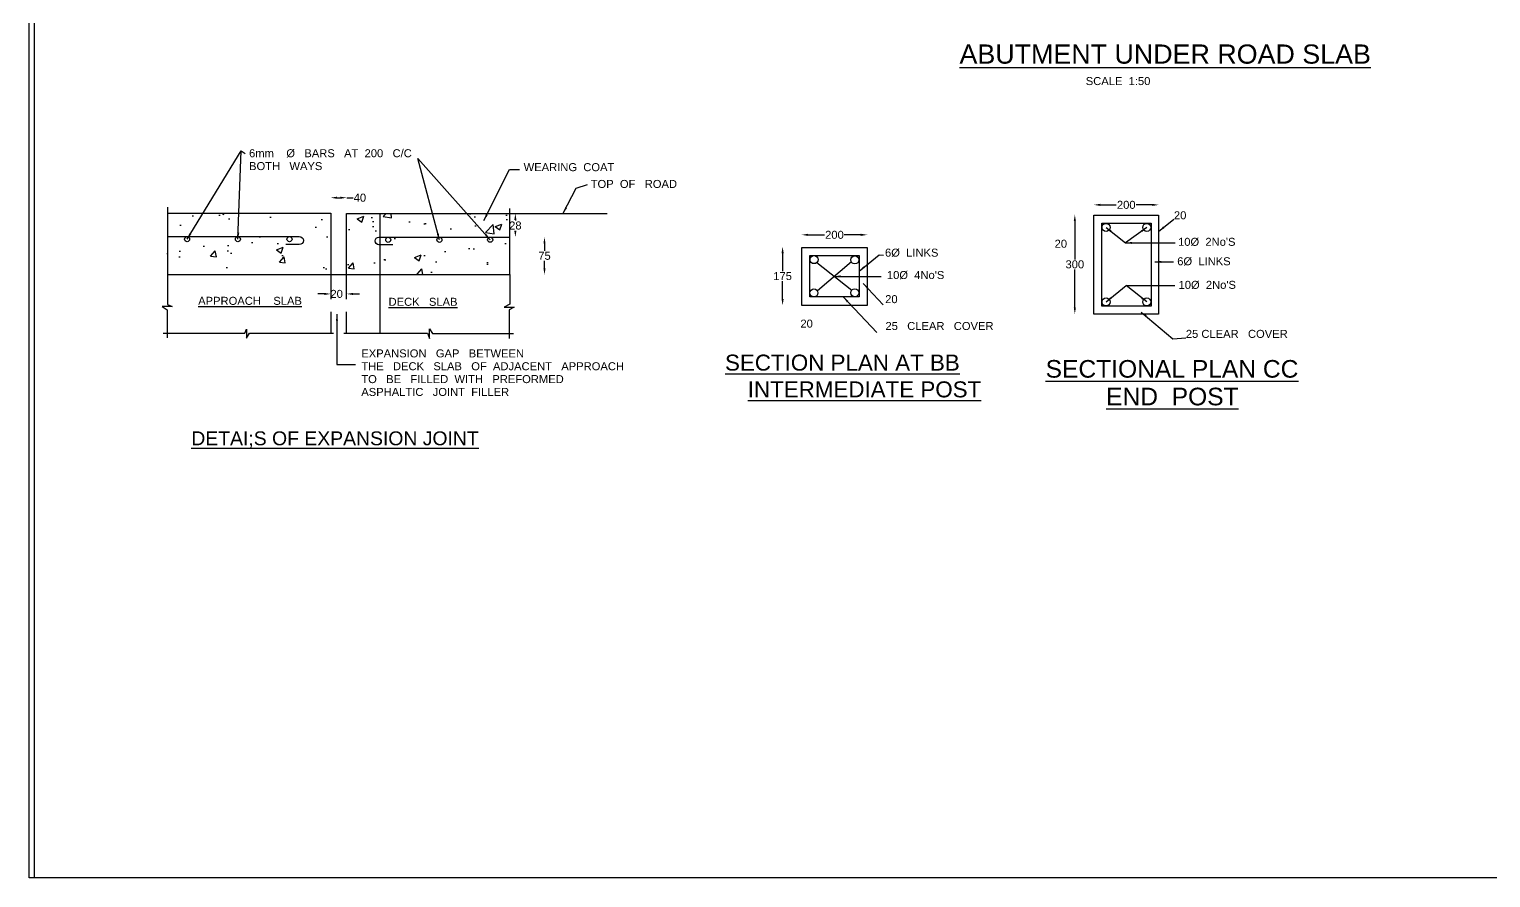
# Model space of a CAD drawing. Header units: inches. Extents: x -140 to 188, y -114 to 80.
# Drawn here: x -140.1 to -3.1, y -114.1 to -34.6 of the extents above; entities that cross this region are included whole.
import ezdxf

# ---------------------------------------------------------------- set-up
doc = ezdxf.new("R2010")
doc.units = ezdxf.units.IN
doc.header["$MEASUREMENT"] = 0
doc.layers.add('DIMENSIONS', color=7, linetype='Continuous')
doc.layers.add('TEXT', color=1, linetype='Continuous')
doc.styles.get("Standard").update_dxf_attribs({"font": 'arial.ttf', "height": 0.75})
doc.dimstyles.get("Standard").update_dxf_attribs({"dimtxt": 0.75, "dimasz": 0.6, "dimexe": 0.18, "dimexo": 0.0625, "dimgap": 0.09, "dimtad": 0, "dimtih": 1, "dimtoh": 1, "dimdec": 4, "dimzin": 0, "dimdsep": 46, "dimtxsty": 'Standard', "dimcen": 0.09, "dimse1": 1, "dimse2": 1, "dimadec": 0, "dimazin": 0, "dimtfac": 1, "dimtdec": 4, "dimtofl": 0, "dimtmove": 0, "dimatfit": 3, "dimfxl": 1, "dimtolj": 1, "dimtzin": 0, "dimarcsym": 0})

# ---------------------------------------------------------------- blocks, each defined once
blk = doc.blocks.new('*D42')
at = {"layer": 'Defpoints', "color": 0, "transparency": 16777216}
for p in [(-40.29, -52), (-34.21, -51.02), (-34.21, -52)]:
    blk.add_point(p, dxfattribs=at)
at = {"layer": 'DIMENSIONS', "color": 0, "lineweight": -2, "transparency": 16777216}
for p, q in [((-39.69, -51.02), (-38.18, -51.02)), ((-34.81, -51.02), (-36.33, -51.02))]:
    blk.add_line(p, q, dxfattribs=at)
at = {"layer": 'DIMENSIONS', "color": 0, "transparency": 16777216}
for points in [[(-39.69, -50.92), (-39.69, -51.12), (-40.29, -51.02)], [(-34.81, -50.92), (-34.81, -51.12), (-34.21, -51.02)]]:
    blk.add_solid(points, dxfattribs=at)
at = {"layer": 'DIMENSIONS', "color": 0, "transparency": 16777216, "insert": (-37.25, -51.02), "char_height": 0.75, "attachment_point": 5}
blk.add_mtext('\\A1;200', dxfattribs=at)
blk = doc.blocks.new('*D43')
at = {"layer": 'Defpoints', "color": 0, "transparency": 16777216}
for p in [(-40.29, -51.93), (-42.07, -61.26), (-40.29, -61.26)]:
    blk.add_point(p, dxfattribs=at)
at = {"layer": 'DIMENSIONS', "color": 0, "lineweight": -2, "transparency": 16777216}
for p, q in [((-42.07, -52.53), (-42.07, -56.13)), ((-42.07, -60.66), (-42.07, -57.07))]:
    blk.add_line(p, q, dxfattribs=at)
at = {"layer": 'DIMENSIONS', "color": 0, "transparency": 16777216}
for points in [[(-42.17, -52.53), (-41.97, -52.53), (-42.07, -51.93)], [(-42.17, -60.66), (-41.97, -60.66), (-42.07, -61.26)]]:
    blk.add_solid(points, dxfattribs=at)
at = {"layer": 'DIMENSIONS', "color": 0, "transparency": 16777216, "insert": (-42.07, -56.6), "char_height": 0.75, "attachment_point": 5}
blk.add_mtext('\\A1;300', dxfattribs=at)
blk = doc.blocks.new('*D44')
at = {"layer": 'Defpoints', "color": 0, "transparency": 16777216}
for p in [(-61.53, -53.83), (-67.67, -55.02), (-61.53, -55.02)]:
    blk.add_point(p, dxfattribs=at)
at = {"layer": 'DIMENSIONS', "color": 0, "lineweight": -2, "transparency": 16777216}
for p, q in [((-67.07, -53.83), (-65.53, -53.83)), ((-62.13, -53.83), (-63.68, -53.83))]:
    blk.add_line(p, q, dxfattribs=at)
at = {"layer": 'DIMENSIONS', "color": 0, "transparency": 16777216}
for points in [[(-67.07, -53.73), (-67.07, -53.93), (-67.67, -53.83)], [(-62.13, -53.73), (-62.13, -53.93), (-61.53, -53.83)]]:
    blk.add_solid(points, dxfattribs=at)
at = {"layer": 'DIMENSIONS', "color": 0, "transparency": 16777216, "insert": (-64.6, -53.83), "char_height": 0.75, "attachment_point": 5}
blk.add_mtext('\\A1;200', dxfattribs=at)
blk = doc.blocks.new('*D45')
at = {"layer": 'Defpoints', "color": 0, "transparency": 16777216}
for p in [(-69.46, -54.95), (-67.67, -54.95), (-67.67, -60.45)]:
    blk.add_point(p, dxfattribs=at)
at = {"layer": 'DIMENSIONS', "color": 0, "lineweight": -2, "transparency": 16777216}
for p, q in [((-69.46, -55.55), (-69.46, -57.23)), ((-69.46, -59.85), (-69.46, -58.17))]:
    blk.add_line(p, q, dxfattribs=at)
at = {"layer": 'DIMENSIONS', "color": 0, "transparency": 16777216}
for points in [[(-69.56, -55.55), (-69.36, -55.55), (-69.46, -54.95)], [(-69.56, -59.85), (-69.36, -59.85), (-69.46, -60.45)]]:
    blk.add_solid(points, dxfattribs=at)
at = {"layer": 'DIMENSIONS', "color": 0, "transparency": 16777216, "insert": (-69.46, -57.7), "char_height": 0.75, "attachment_point": 5}
blk.add_mtext('\\A1;175', dxfattribs=at)
blk = doc.blocks.new('*D52')
at = {"layer": 'Defpoints', "color": 0, "transparency": 16777216}
for p in [(-111.82, -59.37), (-110.32, -59.37), (-110.32, -59.37)]:
    blk.add_point(p, dxfattribs=at)
at = {"layer": 'DIMENSIONS', "color": 0, "lineweight": -2, "transparency": 16777216}
for p, q in [((-112.42, -59.37), (-113.02, -59.37)), ((-109.72, -59.37), (-109.12, -59.37))]:
    blk.add_line(p, q, dxfattribs=at)
at = {"layer": 'DIMENSIONS', "color": 0, "transparency": 16777216}
for points in [[(-112.42, -59.27), (-112.42, -59.47), (-111.82, -59.37)], [(-109.72, -59.27), (-109.72, -59.47), (-110.32, -59.37)]]:
    blk.add_solid(points, dxfattribs=at)
at = {"layer": 'DIMENSIONS', "color": 0, "transparency": 16777216, "insert": (-111.26, -59.37), "char_height": 0.75, "attachment_point": 5}
blk.add_mtext('\\A1;20', dxfattribs=at)
blk = doc.blocks.new('*D53')
at = {"layer": 'Defpoints', "color": 0, "transparency": 16777216}
for p in [(-110.32, -50.35), (-111.82, -53), (-110.32, -53)]:
    blk.add_point(p, dxfattribs=at)
at = {"layer": 'DIMENSIONS', "color": 0, "lineweight": -2, "transparency": 16777216}
for p, q in [((-111.22, -50.35), (-110.92, -50.35)), ((-110.32, -50.35), (-109.72, -50.35))]:
    blk.add_line(p, q, dxfattribs=at)
at = {"layer": 'DIMENSIONS', "color": 0, "transparency": 16777216}
for points in [[(-111.22, -50.25), (-111.22, -50.45), (-111.82, -50.35)], [(-110.92, -50.25), (-110.92, -50.45), (-110.32, -50.35)]]:
    blk.add_solid(points, dxfattribs=at)
at = {"layer": 'DIMENSIONS', "color": 0, "transparency": 16777216, "insert": (-109.08, -50.35), "char_height": 0.75, "attachment_point": 5}
blk.add_mtext('\\A1;40', dxfattribs=at)
blk = doc.blocks.new('*D54')
at = {"layer": 'Defpoints', "color": 0, "transparency": 16777216}
for p in [(-95.04, -51.83), (-95.04, -54.04), (-94.51, -54.04)]:
    blk.add_point(p, dxfattribs=at)
at = {"layer": 'DIMENSIONS', "color": 0, "lineweight": -2, "transparency": 16777216}
for p, q in [((-94.51, -52.43), (-94.51, -52.49)), ((-94.51, -53.44), (-94.51, -53.44))]:
    blk.add_line(p, q, dxfattribs=at)
at = {"layer": 'DIMENSIONS', "color": 0, "transparency": 16777216}
for points in [[(-94.61, -52.43), (-94.41, -52.43), (-94.51, -51.83)], [(-94.61, -53.44), (-94.41, -53.44), (-94.51, -54.04)]]:
    blk.add_solid(points, dxfattribs=at)
at = {"layer": 'DIMENSIONS', "color": 0, "transparency": 16777216, "insert": (-94.51, -52.96), "char_height": 0.75, "attachment_point": 5}
blk.add_mtext('\\A1;28', dxfattribs=at)
blk = doc.blocks.new('*D55')
at = {"layer": 'Defpoints', "color": 0, "transparency": 16777216}
for p in [(-95.04, -54.04), (-95.04, -57.56), (-91.78, -57.56)]:
    blk.add_point(p, dxfattribs=at)
at = {"layer": 'DIMENSIONS', "color": 0, "lineweight": -2, "transparency": 16777216}
for p, q in [((-91.78, -54.64), (-91.78, -55.33)), ((-91.78, -56.96), (-91.78, -56.27))]:
    blk.add_line(p, q, dxfattribs=at)
at = {"layer": 'DIMENSIONS', "color": 0, "transparency": 16777216}
for points in [[(-91.88, -54.64), (-91.68, -54.64), (-91.78, -54.04)], [(-91.88, -56.96), (-91.68, -56.96), (-91.78, -57.56)]]:
    blk.add_solid(points, dxfattribs=at)
at = {"layer": 'DIMENSIONS', "color": 0, "transparency": 16777216, "insert": (-91.78, -55.8), "char_height": 0.75, "attachment_point": 5}
blk.add_mtext('\\A1;75', dxfattribs=at)

msp = doc.modelspace()

# ---------------------------------------------------------------- hatches: boundary and pattern name
at = {"layer": 'DIMENSIONS'}
h = msp.add_hatch(dxfattribs=at)
h.set_pattern_fill('AR-CONC', color=0, scale=0.9, style=0)
h.paths.add_polyline_path([(-111.81978, -57.56241), (-111.81978, -51.79618), (-127.12841, -51.79618), (-127.12841, -57.56241)])
h.paths.add_polyline_path([(-120.74841, -54.23549, -1), (-120.27386, -54.23549, -1)], flags=16)
h.paths.add_polyline_path([(-115.91808, -54.23549, -1), (-115.44353, -54.23549, -1)], flags=16)
h.paths.add_polyline_path([(-125.51625, -54.23549, -1), (-125.0417, -54.23549, -1)], flags=16)
h.paths.add_polyline_path([(-107.20855, -54.03747), (-107.20855, -57.56241), (-95.03582, -57.56241), (-95.03582, -54.03747)])
h.paths.add_polyline_path([(-101.86638, -54.3, -1), (-101.39182, -54.3, -1)], flags=16)
h.paths.add_polyline_path([(-106.6623, -54.29579, -1), (-106.18775, -54.29579, -1)], flags=16)
h.paths.add_polyline_path([(-97.10854, -54.2872, -1), (-96.63398, -54.2872, -1)], flags=16)
h.paths.add_polyline_path([(-110.32284, -57.56241), (-107.20855, -57.56241), (-107.20855, -54.75942), (-107.29115, -54.75942, -1), (-107.29115, -54.03747), (-107.20855, -54.03747), (-107.20855, -51.8345), (-110.32284, -51.8345)])
h.paths.add_polyline_path([(-95.03582, -54.03747), (-95.03582, -51.8345), (-107.20855, -51.8345), (-107.20855, -54.03747)])

# ---------------------------------------------------------------- linework, layer by layer
at = {"color": 0}
for points in [[(-140.0749, 79.62542), (188.23104, 79.62542), (188.23104, -114.11082), (-140.0749, -114.11082)], [(187.71452, -114.11082), (-139.57935, -114.11082), (-139.57935, 79.12107), (187.71452, 79.12107)], [(-40.2893, -51.99725), (-34.21431, -51.99725), (-34.21431, -61.26468), (-40.2893, -61.26468)], [(-39.52337, -52.73395), (-34.91029, -52.73395), (-34.91029, -60.51331), (-39.52337, -60.51331)], [(-67.66838, -55.01625), (-61.5347, -55.01625), (-61.5347, -60.44813), (-67.66838, -60.44813)], [(-66.90403, -55.77068), (-62.28018, -55.77068), (-62.28018, -59.65599), (-66.90403, -59.65599)]]:
    msp.add_lwpolyline(points, close=True, dxfattribs=at)
for points in [[(-127.12841, -51.24716), (-127.12841, -60.35838), (-126.67119, -60.54721), (-127.63013, -60.54721), (-127.14282, -60.85725), (-127.14282, -63.49132)], [(-127.12841, -51.79618), (-111.81978, -51.79618), (-111.81978, -59.86973)], [(-110.32284, -59.8599), (-110.32284, -51.8345), (-85.89142, -51.8345)], [(-107.20855, -51.8345), (-107.20855, -63.05932)], [(-95.03582, -57.56241), (-95.03582, -51.34586)], [(-66.23715, -56.40975), (-62.98611, -59.02649)], [(-63.01594, -56.36445), (-66.1999, -59.08734)], [(-127.12841, -57.56241), (-95.03582, -57.56241), (-95.03582, -60.33529), (-95.54954, -60.60673), (-94.60839, -60.60673), (-95.08807, -60.85349), (-95.08807, -63.53484)], [(-111.81978, -61.05004), (-111.81978, -63.05932)], [(-110.32284, -63.05932), (-110.32284, -61.03914)], [(-127.51621, -63.04154), (-119.87392, -63.04154), (-119.69452, -62.67205), (-119.69452, -63.50754), (-119.41823, -63.05932), (-111.55088, -63.05932)], [(-110.57943, -63.05932), (-102.75522, -63.05932), (-102.54515, -63.54667), (-102.54515, -62.64339), (-102.27703, -63.07155), (-94.68795, -63.07155)]]:
    msp.add_lwpolyline(points, dxfattribs=at)
for points in [[(-127.12841, -53.98733), (-114.75917, -53.98733, -1), (-114.75917, -54.74368), (-116.03098, -54.74368)], [(-106.00563, -54.75942), (-107.29115, -54.75942, -1), (-107.29115, -54.03747), (-95.03582, -54.03747)]]:
    msp.add_lwpolyline(points, format="xyb", dxfattribs=at)
for centre, radius in [((-39.14666, -53.13405), 0.37537), ((-35.32168, -53.13405), 0.37537), ((-125.27897, -54.23549), 0.23728), ((-120.51113, -54.23549), 0.23728), ((-115.6808, -54.23549), 0.23728), ((-106.42502, -54.29579), 0.23728), ((-101.6291, -54.3), 0.23728), ((-96.87126, -54.2872), 0.23728), ((-66.51508, -56.15622), 0.3762), ((-62.69001, -56.17657), 0.3762), ((-66.52531, -59.27612), 0.3762), ((-62.69305, -59.26237), 0.3762), ((-39.14666, -60.11847), 0.37537), ((-35.32168, -60.11847), 0.37537)]:
    msp.add_circle(centre, radius, dxfattribs=at)

# ---------------------------------------------------------------- texts
at = {"layer": 'TEXT', "color": 0}
for s, height, p in [('%%UABUTMENT UNDER ROAD SLAB', 1.8, (-52.87764, -37.78068)), ('SCALE  1:50', 0.75, (-41.04716, -39.78778)), ('6mm    Ø   BARS   AT  200   C/C', 0.75, (-119.46872, -46.55432)), ('BOTH   WAYS', 0.75, (-119.46872, -47.75913)), ('WEARING  COAT', 0.75, (-93.73105, -47.85899)), ('TOP  OF   ROAD', 0.75, (-87.44759, -49.43276)), ('20', 0.75, (-32.78046, -52.37038)), ('20', 0.75, (-43.96422, -55.03846)), ("10Ø  2No'S", 0.75, (-32.39499, -54.86038)), ('6Ø  LINKS', 0.75, (-59.86278, -55.87441)), ('6Ø  LINKS', 0.75, (-32.47208, -56.68296)), ("10Ø  4No'S", 0.75, (-59.68489, -57.97448)), ("10Ø  2No'S", 0.75, (-32.34773, -58.89405)), ('%%UAPPROACH    SLAB', 0.75, (-124.23884, -60.39253)), ('%%UDECK   SLAB', 0.75, (-106.3936, -60.48444)), ('20', 0.75, (-59.84661, -60.2361)), ('20', 0.75, (-67.79165, -62.5285)), ('25   CLEAR   COVER', 0.75, (-59.81971, -62.75183)), ('25 CLEAR   COVER', 0.75, (-31.6629, -63.49094)), ('EXPANSION   GAP   BETWEEN', 0.75, (-108.94959, -65.3207)), ('%%USECTION PLAN AT BB', 1.5, (-74.85911, -66.55924)), ('%%USECTIONAL PLAN CC', 1.65, (-44.80734, -67.21951)), ('THE   DECK   SLAB   OF  ADJACENT   APPROACH', 0.75, (-108.94959, -66.52551)), ('TO   BE   FILLED  WITH   PREFORMED', 0.75, (-108.94959, -67.73032)), ('ASPHALTIC   JOINT  FILLER', 0.75, (-108.94959, -68.93513)), ('%%UINTERMEDIATE POST', 1.5, (-72.72591, -69.06892)), ('%%UEND  POST', 1.65, (-39.13827, -69.81396)), ('%%UDETAI;S OF EXPANSION JOINT', 1.3, (-124.8826, -73.55729))]:
    msp.add_text(s, height=height, dxfattribs=at).set_placement(p)

# ---------------------------------------------------------------- dimensions: what is measured, and where the dimension line sits
at = {"layer": 'DIMENSIONS', "color": 0}
for base, p1, p2, text, picture, middle in [((-110.32284, -50.35119), (-111.81978, -52.99738), (-110.32284, -52.99738), '40', '*D53', (-109.08185, -50.35119)), ((-34.21431, -51.01959), (-40.2893, -51.99725), (-34.21431, -51.99725), '200', '*D42', (-37.25181, -51.01959)), ((-61.5347, -53.83316), (-67.66838, -55.01625), (-61.5347, -55.01625), '200', '*D44', (-64.60154, -53.83316))]:
    dim = msp.add_linear_dim(base=base, p1=p1, p2=p2, text=text, dimstyle='Standard', dxfattribs=at)
    dim.commit()
    dim.dimension.update_dxf_attribs({"geometry": picture, "text_midpoint": middle})
dim = msp.add_linear_dim(base=(-94.51358, -54.03747), p1=(-95.03582, -51.8345), p2=(-95.03582, -54.03747), angle=90, text='28', dimstyle='Standard', dxfattribs=at)
dim.commit()
dim.dimension.update_dxf_attribs({"geometry": '*D54', "text_midpoint": (-94.51358, -52.96361), "dimtype": 160})
for base, p1, p2, text, picture, middle in [((-42.07088, -61.26468), (-40.2893, -51.93475), (-40.2893, -61.26468), '300', '*D43', (-42.07088, -56.59972)), ((-91.78316, -57.56241), (-95.03582, -54.03747), (-95.03582, -57.56241), '75', '*D55', (-91.78316, -55.79994)), ((-69.45696, -54.95375), (-67.66838, -60.44813), (-67.66838, -54.95375), '175', '*D45', (-69.45696, -57.70094))]:
    dim = msp.add_linear_dim(base=base, p1=p1, p2=p2, angle=90, text=text, dimstyle='Standard', dxfattribs=at)
    dim.commit()
    dim.dimension.update_dxf_attribs({"geometry": picture, "text_midpoint": middle})
dim = msp.add_linear_dim(base=(-110.32284, -59.3674), p1=(-111.81978, -59.3674), p2=(-110.32284, -59.3674), text='20', dimstyle='Standard', dxfattribs=at)
dim.commit()
dim.dimension.update_dxf_attribs({"geometry": '*D52', "text_midpoint": (-111.26131, -59.3674), "dimtype": 160})

# ---------------------------------------------------------------- leaders
for points in [[(-125.27897, -54.23549), (-120.19951, -45.94084)], [(-120.51113, -54.23549), (-120.19951, -45.94084), (-119.82178, -46.20179)], [(-101.6291, -54.3), (-103.66526, -46.66572)], [(-96.87126, -54.2872), (-103.66526, -46.66572)], [(-97.46132, -52.49629), (-95.06805, -47.71499), (-94.11729, -47.71499)], [(-90.0178, -51.80252), (-88.80341, -49.44883), (-87.73403, -49.10482)], [(-39.14666, -53.13405), (-37.30962, -54.58284)], [(-35.32168, -53.13405), (-37.30962, -54.58284)], [(-34.21431, -53.50864), (-32.78046, -52.37038)], [(-37.30962, -54.58284), (-32.67602, -54.58284)], [(-62.28018, -57.23014), (-60.4181, -55.71599), (-60.00125, -55.7286)], [(-34.55792, -56.3679), (-32.81835, -56.3679)], [(-64.60503, -57.72343), (-60.21599, -57.72343)], [(-61.89602, -58.39099), (-60.03914, -60.39724)], [(-39.14666, -60.11847), (-37.2722, -58.59416)], [(-35.32168, -60.11847), (-37.2722, -58.59416), (-32.71181, -58.59416)], [(-63.77828, -59.65599), (-60.63296, -62.97948)], [(-111.2319, -61.27271), (-111.2319, -65.98989), (-109.50158, -65.98989)], [(-35.83891, -61.06547), (-32.89402, -63.56676), (-31.6629, -63.49094)]]:
    msp.add_leader(points, dimstyle='Standard', override={"dimgap": 0.09, "dimtad": 0}, dxfattribs=at)

doc.saveas('drawing.dxf')
